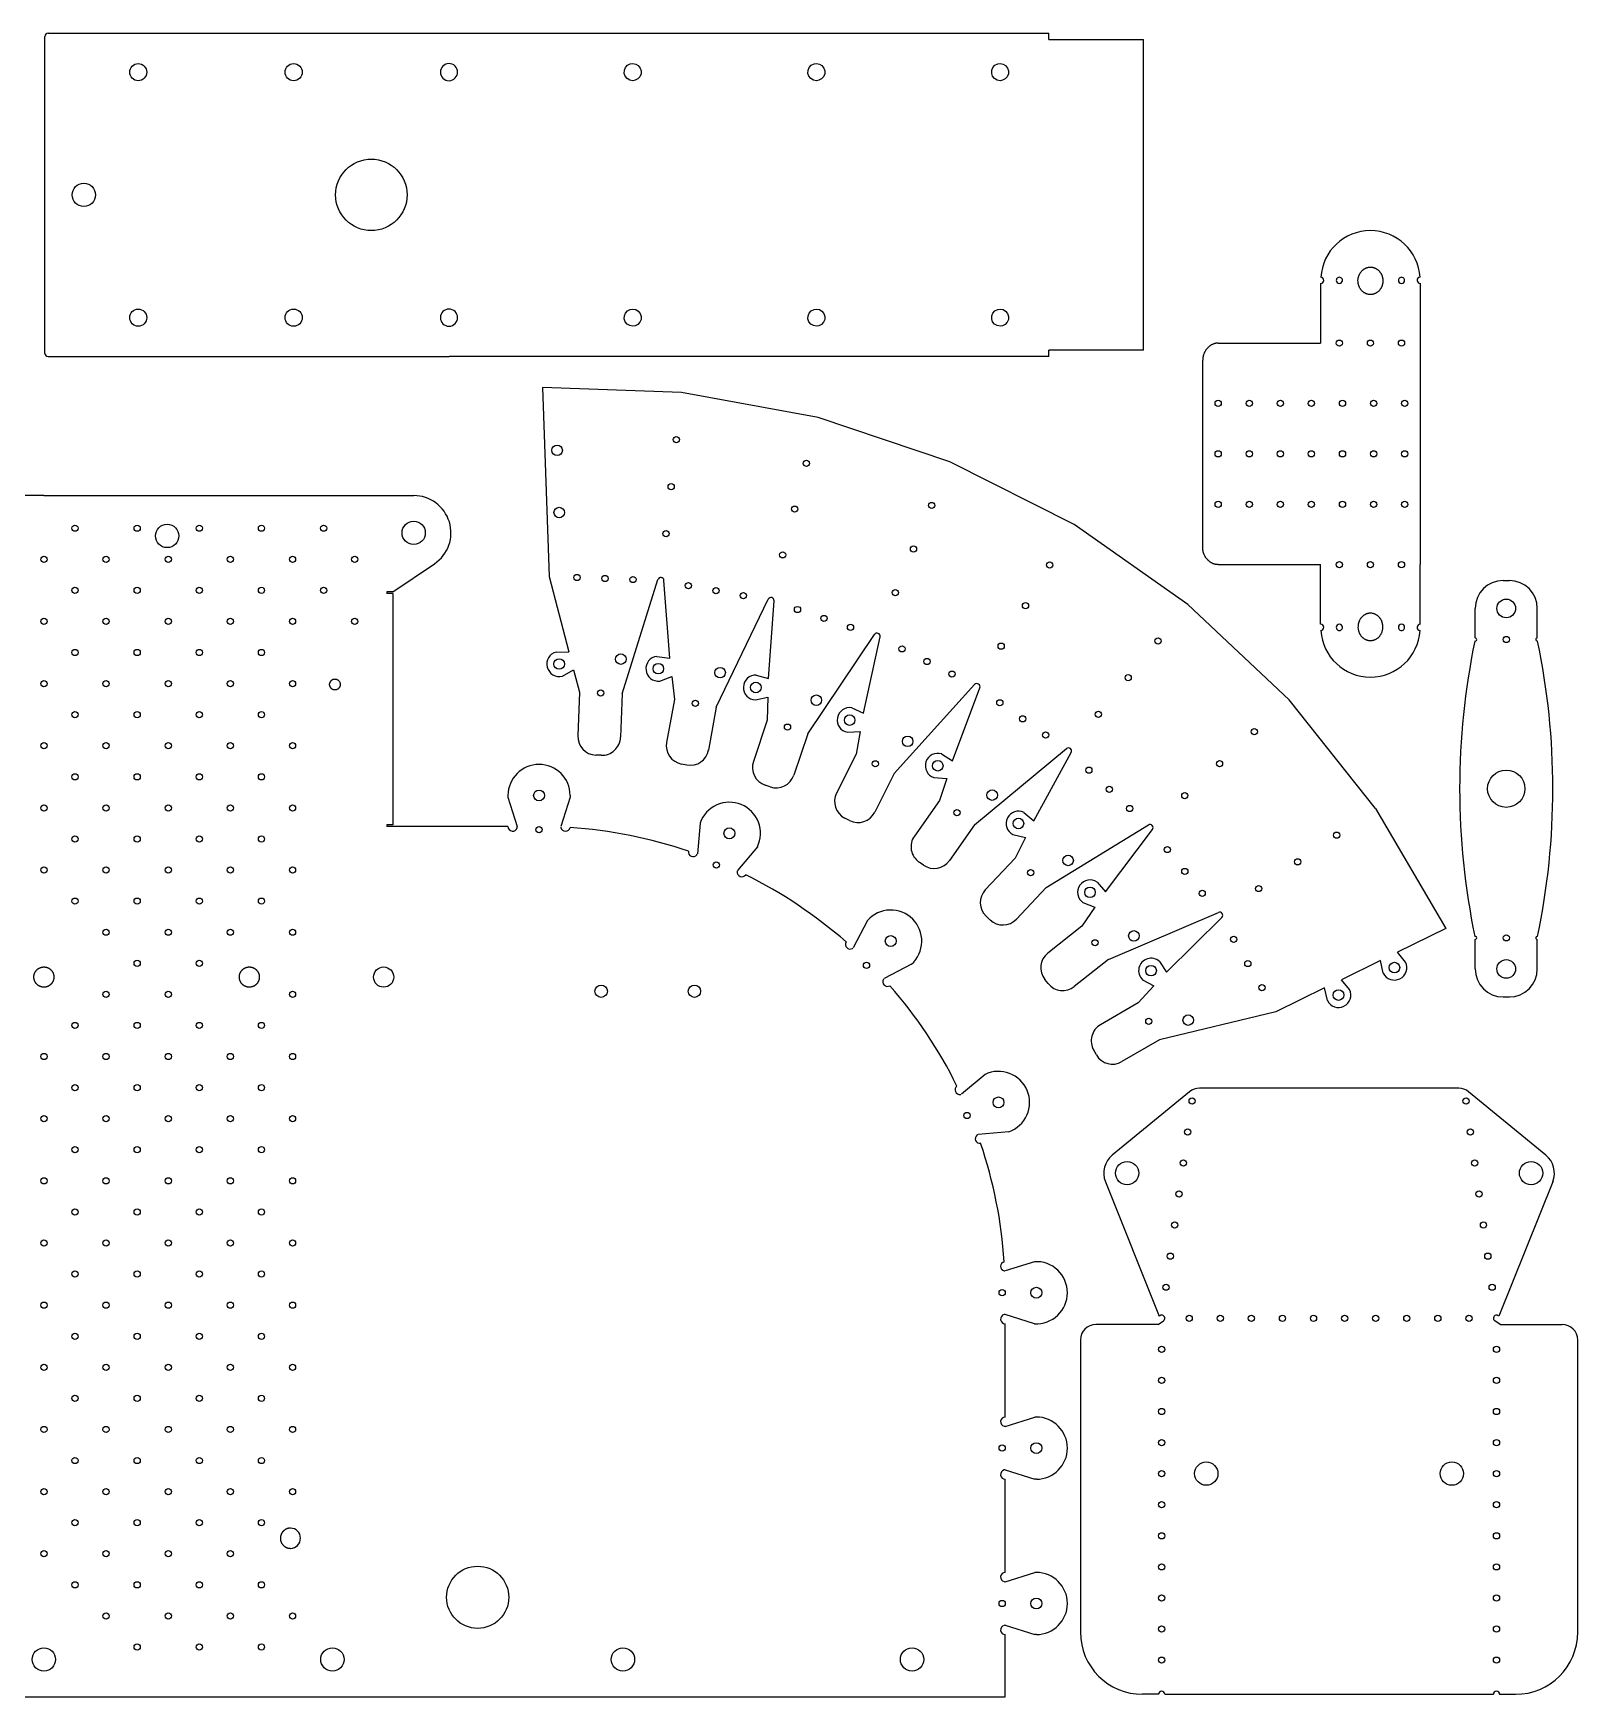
# Model space of a CAD drawing. Header units: millimetres. Extents: x 5 to 828, y 5 to 573.
# Drawn here: x 331 to 828, y 5 to 540 of the extents above; entities that cross this region are included whole.
import ezdxf

# ---------------------------------------------------------------- set-up
doc = ezdxf.new("R2010")
doc.units = ezdxf.units.MM
doc.layers.add('Outline', color=7, linetype='Continuous')

msp = doc.modelspace()

# ---------------------------------------------------------------- linework, layer by layer
at = {"color": 1}
for p, q in [((334.67, 437.25), (334.67, 539.25)), ((335.67, 540.25), (464.67, 540.25)), ((464.67, 540.25), (657.61, 540.25)), ((657.61, 538.25), (657.61, 540.25)), ((657.61, 538.25), (688.1, 538.25)), ((688.1, 438.25), (688.1, 538.25)), ((335.67, 436.25), (464.67, 436.25)), ((657.61, 436.25), (464.67, 436.25)), ((657.61, 436.25), (657.61, 438.25)), ((688.1, 438.25), (657.61, 438.25)), ((539.42, 424.62), (494.72, 426.26)), ((583.43, 416.59), (539.42, 424.62)), ((625.84, 402.34), (583.43, 416.59)), ((665.76, 382.17), (625.84, 402.34)), ((702.39, 356.49), (665.76, 382.17)), ((496.86, 365.47), (503.22, 341.21)), ((803.82, 364.18), (805.82, 364.18)), ((734.96, 325.82), (702.39, 356.49)), ((794.82, 345.68), (794.82, 355.18)), ((814.82, 345.68), (814.82, 355.18)), ((504.74, 335.4), (506.63, 328.2)), ((536.33, 333.26), (537.17, 325.87)), ((567.29, 326.62), (567.06, 319.18)), ((762.8, 290.81), (734.96, 325.82)), ((596.97, 315.61), (595.68, 308.28)), ((624.78, 300.47), (622.45, 293.4)), ((483.63, 295), (483.63, 294.5)), ((503.63, 295), (503.63, 294.5)), ((762.8, 290.81), (785.34, 252.17)), ((483.63, 285), (444.63, 285)), ((650.12, 281.5), (646.81, 274.83)), ((672.49, 259.09), (668.25, 252.97)), ((785.34, 252.17), (769.78, 244.53)), ((794.82, 239.18), (794.82, 248.68)), ((814.82, 239.18), (814.82, 248.68)), ((764.39, 241.88), (751.78, 235.69)), ((691.42, 233.71), (686.35, 228.26)), ((746.39, 233.05), (730.74, 225.37)), ((803.82, 230.18), (805.82, 230.18)), ((730.74, 225.37), (693.27, 216.4)), ((702.94, 199.65), (678.08, 179.3)), ((789.53, 200.78), (706.11, 200.78)), ((817.56, 179.3), (792.7, 199.65)), ((675.87, 170.71), (693.17, 127.41)), ((819.77, 170.71), (802.47, 127.41)), ((643.63, 95), (643.63, 125)), ((667.82, 119.78), (667.82, 25.78)), ((827.82, 25.78), (827.82, 119.78)), ((653.63, 95), (653.13, 95)), ((643.63, 45), (643.63, 75)), ((653.63, 75), (653.13, 75)), ((653.63, 45), (653.13, 45)), ((643.63, 5), (643.63, 25)), ((653.63, 25), (653.13, 25)), ((692.95, 5.78), (687.82, 5.78)), ((692.82, 5.78), (692.95, 5.78)), ((694.95, 5.78), (800.69, 5.78)), ((802.69, 5.78), (802.82, 5.78)), ((802.82, 5.78), (802.69, 5.78)), ((802.69, 5.78), (807.82, 5.78)), ((802.82, 5.78), (807.82, 5.78))]:
    msp.add_line(p, q, dxfattribs=at)
for points in [[(464.67, 525), (465.23, 525.06), (465.77, 525.23), (466.25, 525.51), (466.68, 525.88), (467, 526.31), (467.24, 526.79), (467.37, 527.27), (467.41, 527.75), (467.36, 528.29), (467.2, 528.81), (466.95, 529.28), (466.61, 529.7), (466.17, 530.05), (465.67, 530.31), (465.18, 530.46), (464.67, 530.5)], [(523.77, 525), (522.81, 525.18), (521.98, 525.68), (521.36, 526.44), (521.06, 527.36), (521.09, 528.34), (521.46, 529.24), (522.13, 529.96), (523, 530.39), (523.77, 530.5), (524.73, 530.33), (525.57, 529.83), (526.18, 529.07), (526.48, 528.15), (526.45, 527.17), (526.08, 526.27), (525.41, 525.55), (524.54, 525.12), (523.77, 525)], [(582.87, 525), (581.92, 525.17), (581.08, 525.68), (580.46, 526.44), (580.16, 527.36), (580.19, 528.34), (580.56, 529.24), (581.23, 529.96), (582.1, 530.39), (582.87, 530.5), (583.83, 530.33), (584.66, 529.83), (585.28, 529.07), (585.58, 528.15), (585.55, 527.17), (585.18, 526.27), (584.51, 525.55), (583.64, 525.12), (582.87, 525)], [(641.97, 525), (641.01, 525.18), (640.17, 525.68), (639.56, 526.44), (639.26, 527.36), (639.29, 528.34), (639.66, 529.24), (640.33, 529.96), (641.2, 530.39), (641.97, 530.5), (642.93, 530.33), (643.76, 529.83), (644.37, 529.07), (644.68, 528.15), (644.65, 527.17), (644.27, 526.27), (643.61, 525.55), (642.74, 525.12), (641.97, 525)], [(464.67, 446), (465.23, 446.06), (465.77, 446.23), (466.25, 446.51), (466.68, 446.88), (467, 447.31), (467.24, 447.79), (467.37, 448.27), (467.41, 448.75), (467.36, 449.29), (467.2, 449.81), (466.95, 450.28), (466.61, 450.7), (466.17, 451.05), (465.67, 451.31), (465.18, 451.46), (464.67, 451.5)], [(523.77, 446), (522.81, 446.18), (521.98, 446.68), (521.36, 447.44), (521.06, 448.36), (521.09, 449.34), (521.46, 450.24), (522.13, 450.96), (523, 451.39), (523.77, 451.5), (524.73, 451.33), (525.57, 450.83), (526.18, 450.07), (526.48, 449.15), (526.45, 448.17), (526.08, 447.27), (525.41, 446.55), (524.54, 446.12), (523.77, 446)], [(582.87, 446), (581.92, 446.17), (581.08, 446.68), (580.46, 447.44), (580.16, 448.36), (580.19, 449.34), (580.56, 450.24), (581.23, 450.96), (582.1, 451.39), (582.87, 451.5), (583.83, 451.33), (584.66, 450.83), (585.28, 450.07), (585.58, 449.15), (585.55, 448.17), (585.18, 447.27), (584.51, 446.55), (583.64, 446.12), (582.87, 446)], [(641.97, 446), (641.01, 446.18), (640.17, 446.68), (639.56, 447.44), (639.26, 448.36), (639.29, 449.34), (639.66, 450.24), (640.33, 450.96), (641.2, 451.39), (641.97, 451.5), (642.93, 451.33), (643.76, 450.83), (644.37, 450.07), (644.68, 449.15), (644.65, 448.17), (644.27, 447.27), (643.61, 446.55), (642.74, 446.12), (641.97, 446)], [(334.32, 233.32), (334.2, 233.32), (334.09, 233.33), (333.97, 233.34), (333.86, 233.35), (333.75, 233.37), (333.63, 233.39), (333.52, 233.42), (333.41, 233.45), (333.3, 233.48), (333.19, 233.52), (333.09, 233.56), (332.98, 233.61), (332.88, 233.66), (332.77, 233.71), (332.68, 233.77), (332.58, 233.83), (332.48, 233.9), (332.39, 233.97), (332.3, 234.04), (332.21, 234.11), (332.12, 234.19), (332.04, 234.27), (331.96, 234.35), (331.88, 234.44), (331.81, 234.53), (331.74, 234.62), (331.67, 234.71), (331.61, 234.81), (331.55, 234.91), (331.49, 235.01), (331.44, 235.11), (331.39, 235.22), (331.34, 235.32), (331.3, 235.43), (331.26, 235.54), (331.23, 235.65), (331.2, 235.76), (331.17, 235.88), (331.15, 235.99), (331.13, 236.1), (331.12, 236.22), (331.11, 236.34), (331.1, 236.45), (331.1, 236.57), (331.1, 236.68), (331.11, 236.8), (331.12, 236.91), (331.13, 237.03), (331.15, 237.14), (331.17, 237.26), (331.2, 237.37), (331.23, 237.48), (331.26, 237.59), (331.3, 237.7), (331.34, 237.81), (331.39, 237.92), (331.44, 238.02), (331.49, 238.12), (331.55, 238.23), (331.61, 238.32), (331.67, 238.42), (331.74, 238.51), (331.81, 238.61), (331.88, 238.7), (331.96, 238.78), (332.04, 238.87), (332.12, 238.95), (332.21, 239.02), (332.3, 239.1), (332.39, 239.17), (332.48, 239.24), (332.58, 239.3), (332.68, 239.36), (332.77, 239.42), (332.88, 239.47), (332.98, 239.52), (333.09, 239.57), (333.19, 239.61), (333.3, 239.65), (333.41, 239.69), (333.52, 239.72), (333.63, 239.74), (333.75, 239.77), (333.86, 239.78), (333.97, 239.8), (334.09, 239.81), (334.2, 239.82), (334.32, 239.82)], [(334.32, 239.82), (334.43, 239.82), (334.55, 239.81), (334.66, 239.8), (334.78, 239.78), (334.89, 239.77), (335, 239.74), (335.11, 239.72), (335.22, 239.69), (335.33, 239.65), (335.44, 239.61), (335.55, 239.57), (335.65, 239.52), (335.76, 239.47), (335.86, 239.42), (335.96, 239.36), (336.06, 239.3), (336.15, 239.24), (336.25, 239.17), (336.34, 239.1), (336.43, 239.02), (336.51, 238.95), (336.59, 238.87), (336.67, 238.78), (336.75, 238.7), (336.82, 238.61), (336.89, 238.51), (336.96, 238.42), (337.03, 238.32), (337.09, 238.23), (337.14, 238.12), (337.2, 238.02), (337.25, 237.92), (337.29, 237.81), (337.33, 237.7), (337.37, 237.59), (337.41, 237.48), (337.44, 237.37), (337.46, 237.26), (337.49, 237.14), (337.5, 237.03), (337.52, 236.91), (337.53, 236.8), (337.54, 236.68), (337.54, 236.57), (337.54, 236.45), (337.53, 236.34), (337.52, 236.22), (337.5, 236.1), (337.49, 235.99), (337.46, 235.88), (337.44, 235.76), (337.41, 235.65), (337.37, 235.54), (337.33, 235.43), (337.29, 235.32), (337.25, 235.22), (337.2, 235.11), (337.14, 235.01), (337.09, 234.91), (337.03, 234.81), (336.96, 234.71), (336.89, 234.62), (336.82, 234.53), (336.75, 234.44), (336.67, 234.35), (336.59, 234.27), (336.51, 234.19), (336.43, 234.11), (336.34, 234.04), (336.25, 233.97), (336.15, 233.9), (336.06, 233.83), (335.96, 233.77), (335.86, 233.71), (335.76, 233.66), (335.65, 233.61), (335.55, 233.56), (335.44, 233.52), (335.33, 233.48), (335.22, 233.45), (335.11, 233.42), (335, 233.39), (334.89, 233.37), (334.78, 233.35), (334.66, 233.34), (334.55, 233.33), (334.43, 233.32), (334.32, 233.32)], [(400.42, 233.32), (400.3, 233.32), (400.19, 233.33), (400.07, 233.34), (399.96, 233.35), (399.84, 233.37), (399.73, 233.39), (399.62, 233.42), (399.51, 233.45), (399.4, 233.48), (399.29, 233.52), (399.18, 233.56), (399.08, 233.61), (398.97, 233.66), (398.87, 233.71), (398.77, 233.77), (398.68, 233.83), (398.58, 233.9), (398.49, 233.97), (398.4, 234.04), (398.31, 234.11), (398.22, 234.19), (398.14, 234.27), (398.06, 234.35), (397.98, 234.44), (397.91, 234.53), (397.84, 234.62), (397.77, 234.71), (397.71, 234.81), (397.65, 234.91), (397.59, 235.01), (397.54, 235.11), (397.49, 235.22), (397.44, 235.32), (397.4, 235.43), (397.36, 235.54), (397.33, 235.65), (397.3, 235.76), (397.27, 235.88), (397.25, 235.99), (397.23, 236.1), (397.21, 236.22), (397.2, 236.34), (397.2, 236.45), (397.2, 236.57), (397.2, 236.68), (397.2, 236.8), (397.21, 236.91), (397.23, 237.03), (397.25, 237.14), (397.27, 237.26), (397.3, 237.37), (397.33, 237.48), (397.36, 237.59), (397.4, 237.7), (397.44, 237.81), (397.49, 237.92), (397.54, 238.02), (397.59, 238.12), (397.65, 238.23), (397.71, 238.32), (397.77, 238.42), (397.84, 238.51), (397.91, 238.61), (397.98, 238.7), (398.06, 238.78), (398.14, 238.87), (398.22, 238.95), (398.31, 239.02), (398.4, 239.1), (398.49, 239.17), (398.58, 239.24), (398.68, 239.3), (398.77, 239.36), (398.87, 239.42), (398.97, 239.47), (399.08, 239.52), (399.18, 239.57), (399.29, 239.61), (399.4, 239.65), (399.51, 239.69), (399.62, 239.72), (399.73, 239.74), (399.84, 239.77), (399.96, 239.78), (400.07, 239.8), (400.19, 239.81), (400.3, 239.82), (400.42, 239.82)], [(400.42, 239.82), (400.53, 239.82), (400.64, 239.81), (400.76, 239.8), (400.87, 239.78), (400.99, 239.77), (401.1, 239.74), (401.21, 239.72), (401.32, 239.69), (401.43, 239.65), (401.54, 239.61), (401.65, 239.57), (401.75, 239.52), (401.86, 239.47), (401.96, 239.42), (402.06, 239.36), (402.16, 239.3), (402.25, 239.24), (402.34, 239.17), (402.43, 239.1), (402.52, 239.02), (402.61, 238.95), (402.69, 238.87), (402.77, 238.78), (402.85, 238.7), (402.92, 238.61), (402.99, 238.51), (403.06, 238.42), (403.12, 238.32), (403.18, 238.23), (403.24, 238.12), (403.29, 238.02), (403.34, 237.92), (403.39, 237.81), (403.43, 237.7), (403.47, 237.59), (403.5, 237.48), (403.53, 237.37), (403.56, 237.26), (403.58, 237.14), (403.6, 237.03), (403.62, 236.91), (403.63, 236.8), (403.63, 236.68), (403.64, 236.57), (403.63, 236.45), (403.63, 236.34), (403.62, 236.22), (403.6, 236.1), (403.58, 235.99), (403.56, 235.88), (403.53, 235.76), (403.5, 235.65), (403.47, 235.54), (403.43, 235.43), (403.39, 235.32), (403.34, 235.22), (403.29, 235.11), (403.24, 235.01), (403.18, 234.91), (403.12, 234.81), (403.06, 234.71), (402.99, 234.62), (402.92, 234.53), (402.85, 234.44), (402.77, 234.35), (402.69, 234.27), (402.61, 234.19), (402.52, 234.11), (402.43, 234.04), (402.34, 233.97), (402.25, 233.9), (402.16, 233.83), (402.07, 233.78), (401.98, 233.73), (401.89, 233.68), (401.8, 233.64), (401.71, 233.59), (401.62, 233.55), (401.53, 233.52), (401.43, 233.48), (401.31, 233.45), (401.18, 233.41), (401.06, 233.38), (400.93, 233.36), (400.8, 233.34), (400.67, 233.33), (400.54, 233.32), (400.42, 233.32)], [(413.63, 59.25), (413.52, 59.25), (413.41, 59.24), (413.29, 59.23), (413.18, 59.22), (413.06, 59.2), (412.95, 59.18), (412.84, 59.15), (412.73, 59.12), (412.62, 59.08), (412.51, 59.05), (412.4, 59), (412.3, 58.96), (412.19, 58.91), (412.09, 58.85), (411.99, 58.79), (411.89, 58.73), (411.8, 58.67), (411.71, 58.6), (411.61, 58.53), (411.53, 58.46), (411.44, 58.38), (411.36, 58.3), (411.28, 58.21), (411.2, 58.13), (411.13, 58.04), (411.06, 57.95), (410.99, 57.85), (410.93, 57.76), (410.87, 57.66), (410.81, 57.56), (410.76, 57.45), (410.71, 57.35), (410.66, 57.24), (410.62, 57.14), (410.58, 57.03), (410.55, 56.92), (410.51, 56.8), (410.49, 56.69), (410.47, 56.58), (410.45, 56.46), (410.43, 56.35), (410.42, 56.23), (410.42, 56.12), (410.41, 56), (410.42, 55.88), (410.42, 55.77), (410.43, 55.65), (410.45, 55.54), (410.47, 55.42), (410.49, 55.31), (410.51, 55.2), (410.55, 55.08), (410.58, 54.97), (410.62, 54.86), (410.66, 54.76), (410.71, 54.65), (410.76, 54.55), (410.81, 54.44), (410.87, 54.34), (410.93, 54.24), (410.99, 54.15), (411.06, 54.05), (411.13, 53.96), (411.2, 53.87), (411.28, 53.79), (411.36, 53.7), (411.44, 53.62), (411.53, 53.54), (411.61, 53.47), (411.71, 53.4), (411.8, 53.33), (411.89, 53.27), (411.99, 53.21), (412.09, 53.15), (412.19, 53.09), (412.3, 53.04), (412.4, 53), (412.51, 52.95), (412.62, 52.92), (412.73, 52.88), (412.84, 52.85), (412.95, 52.82), (413.06, 52.8), (413.18, 52.78), (413.29, 52.77), (413.41, 52.76), (413.52, 52.75), (413.63, 52.75)]]:
    msp.add_lwpolyline(points, dxfattribs=at)
for centre, radius in [((364.67, 527.75), 2.75), ((414.67, 527.75), 2.75), ((439.67, 488.25), 11.5), ((364.67, 448.75), 2.75), ((414.67, 448.75), 2.75), ((804.82, 355.18), 3), ((804.82, 297.18), 6), ((493.63, 295), 1.75), ((554.86, 282.82), 1.75), ((606.77, 248.14), 1.75), ((804.82, 239.18), 3), ((443.63, 236.57), 3.25), ((641.46, 196.23), 1.75), ((653.63, 135), 1.75), ((653.63, 85), 1.75), ((653.63, 35), 1.75)]:
    msp.add_circle(centre, radius, dxfattribs=at)
for centre, radius, start, end in [((335.67, 539.25), 1, 90, 180), ((464.67, 527.75), 2.75, 90, 270), ((464.67, 448.75), 2.75, 90, 270), ((335.67, 437.25), 1, 180, 270), ((803.82, 355.18), 9, 90, 180), ((805.82, 355.18), 9, 0, 90), ((493.63, 295), 10, 90, 180), ((493.63, 295), 10, 0, 90), ((554.86, 282.82), 10, 67.5, 160.6385), ((554.86, 282.82), 10, 334.3615, 67.5), ((485.13, 285), 1.5, 180, 346.2461), ((485.13, 285), 1.5, 346.2461, 0), ((485.13, 285), 1.5, 346.2461, 0), ((502.13, 285), 1.5, 186.2708, 193.7539), ((502.13, 285), 1.5, 186.2708, 193.7539), ((502.13, 285), 1.5, 193.7539, 347.2426), ((493.63, 135), 150, 71.3084, 86.1916), ((543.18, 276.83), 1.5, 170.2574, 323.7461), ((543.18, 276.83), 1.5, 323.7461, 331.2292), ((558.89, 270.33), 1.5, 171.2539, 324.7426), ((558.89, 270.33), 1.5, 163.7708, 171.2539), ((493.63, 135), 150, 48.8084, 63.6916), ((606.77, 248.14), 10, 45, 138.1385), ((606.77, 248.14), 10, 311.8615, 45), ((593.69, 247.08), 1.5, 147.7574, 301.2461), ((593.69, 247.08), 1.5, 301.2461, 308.7292), ((605.71, 235.06), 1.5, 148.7539, 302.2426), ((605.71, 235.06), 1.5, 141.2708, 148.7539), ((803.82, 239.18), 9, 180, 270), ((805.82, 239.18), 9, 270, 0), ((493.63, 135), 150, 26.3084, 41.1916), ((641.46, 196.23), 10, 22.5, 115.6385), ((628.96, 200.26), 1.5, 125.2574, 278.7461), ((628.96, 200.26), 1.5, 278.7461, 286.2292), ((641.46, 196.23), 10, 289.3615, 22.5), ((706.11, 195.78), 5, 90, 129.3007), ((789.53, 195.78), 5, 50.6993, 90), ((635.47, 184.55), 1.5, 126.2539, 279.7426), ((635.47, 184.55), 1.5, 118.7708, 126.2539), ((493.63, 135), 150, 3.8084, 18.6916), ((682.83, 173.49), 7.5, 129.3007, 201.7814), ((812.81, 173.49), 7.5, 338.2186, 50.6993), ((643.63, 143.5), 1.5, 102.7574, 256.2461), ((653.63, 135), 10, 0, 93.1385), ((643.63, 143.5), 1.5, 256.2461, 263.7292), ((643.63, 143.5), 1.5, 256.2461, 263.7292), ((653.63, 135), 10, 266.8615, 360), ((643.63, 126.5), 1.5, 103.7539, 270), ((643.63, 126.5), 1.5, 90, 103.7539), ((643.63, 126.5), 1.5, 90, 103.7539), ((643.63, 93.5), 1.5, 90, 256.2461), ((643.63, 93.5), 1.5, 256.2461, 270), ((643.63, 93.5), 1.5, 256.2461, 270), ((653.63, 85), 10, 0, 90), ((653.63, 85), 10, 270, 360), ((643.63, 76.5), 1.5, 103.7539, 270), ((643.63, 76.5), 1.5, 90, 103.7539), ((643.63, 76.5), 1.5, 90, 103.7539), ((413.63, 56), 3.25, 270, 90), ((643.63, 43.5), 1.5, 90, 256.2461), ((653.63, 35), 10, 0, 90), ((643.63, 43.5), 1.5, 256.2461, 270), ((643.63, 43.5), 1.5, 256.2461, 270), ((653.63, 35), 10, 270, 360), ((643.63, 26.5), 1.5, 103.7539, 270), ((643.63, 26.5), 1.5, 90, 103.7539), ((643.63, 26.5), 1.5, 90, 103.7539), ((687.82, 25.78), 20, 180, 270), ((807.82, 25.78), 20, 270, 0)]:
    msp.add_arc(centre, radius, start, end, dxfattribs=at)
at = {"layer": 'Outline'}
for p, q in [((745.11, 459.75), (745.11, 440.55)), ((777.14, 459.75), (777.14, 440.55)), ((712.14, 440.55), (745.11, 440.55)), ((777.14, 440.55), (777.14, 440.55)), ((777.14, 440.55), (777.14, 440.55)), ((777.14, 440.55), (777.14, 421.17)), ((707.14, 434.89), (707.14, 421.17)), ((494.72, 426.26), (496.86, 365.47)), ((707.14, 421.17), (707.14, 404.92)), ((777.14, 421.17), (777.14, 404.92)), ((707.14, 404.92), (707.14, 388.66)), ((777.14, 404.92), (777.14, 388.66)), ((334.32, 391.5), (215.34, 391.5)), ((334.32, 391.5), (453.29, 391.5)), ((707.14, 388.66), (707.14, 374.94)), ((777.14, 388.66), (777.14, 369.28)), ((446.6, 360.5), (460.01, 369.56)), ((520.35, 327.7), (531.88, 364.45)), ((535.66, 339.23), (533.83, 364.22)), ((712.14, 369.28), (745.11, 369.28)), ((745.11, 350.08), (745.11, 369.28)), ((777.14, 350.08), (777.14, 369.28)), ((777.14, 369.28), (777.14, 369.28)), ((444.63, 360.5), (444.63, 360)), ((446.6, 360.5), (444.63, 360.5)), ((446.63, 360), (444.63, 360)), ((446.63, 360), (446.63, 285.5)), ((550.67, 323.4), (567.35, 358.13)), ((567.47, 332.62), (569.25, 357.62)), ((580.07, 314.81), (601.54, 346.78)), ((598.02, 321.52), (603.35, 346.01)), ((499.1, 341.16), (503.22, 341.21)), ((531.57, 339.77), (535.66, 339.23)), ((501.13, 333.42), (504.74, 335.4)), ((532.47, 331.82), (536.33, 333.26)), ((563.51, 333.74), (567.47, 332.62)), ((506.63, 328.2), (506.12, 314.21)), ((520.35, 327.7), (519.84, 313.71)), ((563.26, 325.75), (567.29, 326.62)), ((607.93, 302.09), (633.77, 330.66)), ((626.65, 306.17), (635.44, 329.64)), ((537.17, 325.87), (534.66, 312.09)), ((550.67, 323.4), (548.16, 309.63)), ((594.25, 323.2), (598.02, 321.52)), ((567.06, 319.18), (562.6, 305.91)), ((580.07, 314.81), (575.61, 301.54)), ((592.86, 315.32), (596.97, 315.61)), ((513.62, 307.93), (511.89, 308)), ((541.18, 304.8), (539.48, 305.11)), ((595.68, 308.28), (589.37, 295.79)), ((623.17, 308.37), (626.65, 306.17)), ((633.69, 285.51), (663.34, 310.09)), ((652.8, 286.87), (664.86, 308.84)), ((607.93, 302.09), (601.62, 289.6)), ((620.66, 300.77), (624.78, 300.47)), ((483.63, 294.5), (486.63, 285)), ((503.63, 294.5), (500.63, 285)), ((568.01, 297.76), (566.38, 298.31)), ((622.45, 293.4), (614.41, 281.93)), ((649.66, 289.55), (652.8, 286.87)), ((444.63, 285.5), (444.63, 285)), ((446.63, 285.5), (444.63, 285.5)), ((545.43, 286.14), (544.57, 276.26)), ((593.56, 286.95), (592.02, 287.73)), ((633.69, 285.51), (625.65, 274.05)), ((656.8, 265.42), (689.67, 285.5)), ((675.91, 264.02), (690.99, 284.04)), ((563.88, 278.49), (557.5, 270.9)), ((646.1, 282.39), (650.12, 281.5)), ((617.29, 272.58), (615.88, 273.58)), ((646.81, 274.83), (637.21, 264.64)), ((656.8, 265.42), (647.2, 255.23)), ((673.19, 267.12), (675.91, 264.02)), ((668.64, 260.55), (672.49, 259.09)), ((676.8, 242.22), (712.21, 257.39)), ((599.32, 254.81), (594.75, 246.02)), ((638.72, 254.97), (637.46, 256.16)), ((668.25, 252.97), (657.3, 244.26)), ((695.51, 238.1), (713.31, 255.76)), ((676.8, 242.22), (665.84, 233.51)), ((693.26, 241.56), (695.51, 238.1)), ((765.26, 237.85), (764.39, 241.88)), ((772.44, 241.38), (769.78, 244.53)), ((613.45, 240.69), (604.65, 236.12)), ((657.41, 234.47), (656.33, 235.83)), ((687.81, 235.7), (691.42, 233.71)), ((754.44, 232.54), (751.78, 235.69)), ((747.26, 229.02), (746.39, 233.05)), ((686.35, 228.26), (674.26, 221.21)), ((693.27, 216.4), (681.17, 209.35)), ((672.97, 211.51), (672.1, 213)), ((637.13, 205.24), (629.54, 198.87)), ((789.26, 200.78), (706.38, 200.78)), ((644.77, 186.79), (634.9, 185.94)), ((653.09, 144.99), (643.63, 142)), ((653.09, 125.01), (643.63, 128)), ((692.82, 124.78), (672.82, 124.78)), ((692.82, 124.78), (694.52, 125.96)), ((802.82, 124.78), (801.12, 125.96)), ((802.82, 124.78), (822.82, 124.78)), ((643.63, 92), (653.13, 95)), ((643.63, 78), (653.13, 75)), ((643.63, 42), (653.13, 45)), ((643.63, 28), (653.13, 25)), ((25, 5), (643.63, 5))]:
    msp.add_line(p, q, dxfattribs=at)
for points in [[(757.1, 460.73), (757.17, 461.26), (757.19, 461.37), (757.21, 461.47), (757.22, 461.57), (757.25, 461.67), (757.27, 461.77), (757.31, 461.91), (757.35, 462.06), (757.4, 462.2), (757.46, 462.35), (757.52, 462.49), (757.58, 462.63), (757.65, 462.77), (757.72, 462.91), (757.8, 463.04), (757.88, 463.17), (757.96, 463.3), (758.05, 463.42), (758.15, 463.54), (758.24, 463.65), (758.35, 463.76), (758.45, 463.87), (758.56, 463.98), (758.67, 464.07), (758.78, 464.17), (758.9, 464.26), (759.02, 464.34), (759.14, 464.42), (759.27, 464.5), (759.4, 464.57), (759.53, 464.64), (759.66, 464.7), (759.79, 464.75), (759.93, 464.8), (760.07, 464.84), (760.2, 464.88), (760.34, 464.92), (760.49, 464.95), (760.63, 464.97), (760.77, 464.99), (760.91, 465), (761.05, 465), (761.2, 465), (761.34, 465), (761.48, 464.99), (761.62, 464.97), (761.77, 464.95), (761.91, 464.92), (762.05, 464.88), (762.19, 464.84), (762.32, 464.8), (762.46, 464.75), (762.59, 464.7), (762.72, 464.64), (762.85, 464.57), (762.98, 464.5), (763.11, 464.42), (763.23, 464.34), (763.35, 464.26), (763.47, 464.17), (763.58, 464.07), (763.69, 463.98), (763.8, 463.87), (763.9, 463.76), (764.01, 463.65), (764.1, 463.54), (764.2, 463.42), (764.29, 463.3), (764.37, 463.17), (764.45, 463.04), (764.53, 462.91), (764.6, 462.77), (764.67, 462.63), (764.74, 462.49), (764.79, 462.35), (764.85, 462.2), (764.9, 462.06), (764.94, 461.91), (764.97, 461.8), (765, 461.7), (765.02, 461.6), (765.04, 461.5), (765.06, 461.4), (765.07, 461.3), (765.09, 461.2), (765.1, 461.09), (765.11, 460.99), (765.12, 460.89), (765.12, 460.79)], [(765.15, 460.73), (765.1, 460.12), (765.09, 460), (765.07, 459.89), (765.06, 459.77), (765.03, 459.66), (765.01, 459.54), (764.98, 459.43), (764.94, 459.27), (764.9, 459.13), (764.85, 458.98), (764.79, 458.83), (764.74, 458.69), (764.67, 458.55), (764.6, 458.41), (764.53, 458.27), (764.45, 458.14), (764.37, 458.01), (764.29, 457.89), (764.2, 457.77), (764.1, 457.65), (764.01, 457.53), (763.9, 457.42), (763.8, 457.31), (763.69, 457.21), (763.58, 457.11), (763.47, 457.02), (763.35, 456.93), (763.23, 456.84), (763.11, 456.76), (762.98, 456.69), (762.85, 456.61), (762.72, 456.55), (762.59, 456.49), (762.46, 456.43), (762.32, 456.38), (762.19, 456.34), (762.05, 456.3), (761.91, 456.27), (761.77, 456.24), (761.62, 456.22), (761.48, 456.2), (761.34, 456.19), (761.2, 456.18), (761.05, 456.18), (760.91, 456.19), (760.77, 456.2), (760.63, 456.22), (760.49, 456.24), (760.34, 456.27), (760.2, 456.3), (760.07, 456.34), (759.93, 456.38), (759.79, 456.43), (759.66, 456.49), (759.53, 456.55), (759.4, 456.61), (759.27, 456.69), (759.14, 456.76), (759.02, 456.84), (758.9, 456.93), (758.78, 457.02), (758.67, 457.11), (758.56, 457.21), (758.45, 457.31), (758.35, 457.42), (758.24, 457.53), (758.15, 457.65), (758.05, 457.77), (757.96, 457.89), (757.88, 458.01), (757.8, 458.14), (757.72, 458.27), (757.65, 458.41), (757.58, 458.55), (757.52, 458.69), (757.46, 458.83), (757.4, 458.98), (757.35, 459.13), (757.31, 459.27), (757.28, 459.39), (757.25, 459.5), (757.22, 459.62), (757.2, 459.73), (757.18, 459.85), (757.17, 459.97), (757.15, 460.08), (757.14, 460.2), (757.13, 460.32), (757.12, 460.73)], [(712.14, 440.55), (712.04, 440.55), (711.93, 440.54), (711.83, 440.54), (711.72, 440.53), (711.62, 440.52), (711.51, 440.5), (711.41, 440.49), (711.31, 440.47), (711.2, 440.45), (711.1, 440.43), (710.96, 440.39), (710.83, 440.35), (710.69, 440.31), (710.56, 440.26), (710.42, 440.2), (710.29, 440.15), (710.16, 440.09), (710.04, 440.02), (709.91, 439.95), (709.78, 439.88), (709.66, 439.8), (709.54, 439.72), (709.42, 439.64), (709.31, 439.55), (709.19, 439.46), (709.08, 439.36), (708.97, 439.26), (708.86, 439.16), (708.76, 439.05), (708.66, 438.94), (708.56, 438.83), (708.46, 438.72), (708.37, 438.6), (708.28, 438.48), (708.19, 438.36), (708.11, 438.23), (708.02, 438.1), (707.95, 437.97), (707.87, 437.83), (707.8, 437.69), (707.73, 437.56), (707.67, 437.42), (707.61, 437.27), (707.55, 437.13), (707.5, 436.98), (707.45, 436.83), (707.4, 436.68), (707.36, 436.53), (707.32, 436.38), (707.29, 436.23), (707.26, 436.11), (707.24, 435.99), (707.22, 435.88), (707.2, 435.76), (707.19, 435.64), (707.18, 435.52), (707.16, 435.4), (707.16, 435.29), (707.15, 435.17), (707.15, 435.05), (707.14, 434.93), (707.14, 434.89)], [(712.14, 369.28), (712.04, 369.28), (711.93, 369.29), (711.83, 369.29), (711.72, 369.3), (711.62, 369.31), (711.51, 369.33), (711.41, 369.34), (711.31, 369.36), (711.2, 369.38), (711.1, 369.41), (710.96, 369.44), (710.83, 369.48), (710.69, 369.53), (710.56, 369.58), (710.42, 369.63), (710.29, 369.69), (710.16, 369.75), (710.04, 369.81), (709.91, 369.88), (709.78, 369.95), (709.66, 370.03), (709.54, 370.11), (709.42, 370.2), (709.31, 370.28), (709.19, 370.38), (709.08, 370.47), (708.97, 370.57), (708.86, 370.67), (708.76, 370.78), (708.66, 370.89), (708.56, 371), (708.46, 371.12), (708.37, 371.23), (708.28, 371.35), (708.19, 371.48), (708.11, 371.61), (708.02, 371.74), (707.95, 371.87), (707.87, 372), (707.8, 372.14), (707.73, 372.28), (707.67, 372.42), (707.61, 372.56), (707.55, 372.71), (707.5, 372.85), (707.45, 373), (707.4, 373.15), (707.36, 373.3), (707.32, 373.45), (707.29, 373.61), (707.26, 373.72), (707.24, 373.84), (707.22, 373.96), (707.2, 374.07), (707.19, 374.19), (707.18, 374.31), (707.16, 374.43), (707.16, 374.55), (707.15, 374.67), (707.15, 374.78), (707.14, 374.9), (707.14, 374.94)], [(765.15, 349.1), (765.1, 349.71), (765.09, 349.83), (765.07, 349.95), (765.06, 350.06), (765.03, 350.18), (765.01, 350.29), (764.98, 350.41), (764.94, 350.56), (764.9, 350.71), (764.85, 350.85), (764.79, 351), (764.74, 351.14), (764.67, 351.28), (764.6, 351.42), (764.53, 351.56), (764.45, 351.69), (764.37, 351.82), (764.29, 351.94), (764.2, 352.07), (764.1, 352.19), (764.01, 352.3), (763.9, 352.41), (763.8, 352.52), (763.69, 352.62), (763.58, 352.72), (763.47, 352.82), (763.35, 352.91), (763.23, 352.99), (763.11, 353.07), (762.98, 353.15), (762.85, 353.22), (762.72, 353.28), (762.59, 353.34), (762.46, 353.4), (762.32, 353.45), (762.19, 353.49), (762.05, 353.53), (761.91, 353.57), (761.77, 353.59), (761.62, 353.62), (761.48, 353.63), (761.34, 353.65), (761.2, 353.65), (761.05, 353.65), (760.91, 353.65), (760.77, 353.63), (760.63, 353.62), (760.49, 353.59), (760.34, 353.57), (760.2, 353.53), (760.07, 353.49), (759.93, 353.45), (759.79, 353.4), (759.66, 353.34), (759.53, 353.28), (759.4, 353.22), (759.27, 353.15), (759.14, 353.07), (759.02, 352.99), (758.9, 352.91), (758.78, 352.82), (758.67, 352.72), (758.56, 352.62), (758.45, 352.52), (758.35, 352.41), (758.24, 352.3), (758.15, 352.19), (758.05, 352.07), (757.96, 351.94), (757.88, 351.82), (757.8, 351.69), (757.72, 351.56), (757.65, 351.42), (757.58, 351.28), (757.52, 351.14), (757.46, 351), (757.4, 350.85), (757.35, 350.71), (757.31, 350.56), (757.28, 350.45), (757.25, 350.33), (757.22, 350.22), (757.2, 350.1), (757.18, 349.98), (757.17, 349.87), (757.15, 349.75), (757.14, 349.63), (757.13, 349.52), (757.12, 349.1)], [(757.1, 349.1), (757.17, 348.57), (757.19, 348.47), (757.21, 348.37), (757.22, 348.27), (757.25, 348.16), (757.27, 348.06), (757.31, 347.92), (757.35, 347.78), (757.4, 347.63), (757.46, 347.48), (757.52, 347.34), (757.58, 347.2), (757.65, 347.06), (757.72, 346.92), (757.8, 346.79), (757.88, 346.66), (757.96, 346.54), (758.05, 346.42), (758.15, 346.3), (758.24, 346.18), (758.35, 346.07), (758.45, 345.96), (758.56, 345.86), (758.67, 345.76), (758.78, 345.67), (758.9, 345.58), (759.02, 345.49), (759.14, 345.41), (759.27, 345.33), (759.4, 345.26), (759.53, 345.2), (759.66, 345.14), (759.79, 345.08), (759.93, 345.03), (760.07, 344.99), (760.2, 344.95), (760.34, 344.92), (760.49, 344.89), (760.63, 344.86), (760.77, 344.85), (760.91, 344.84), (761.05, 344.83), (761.2, 344.83), (761.34, 344.84), (761.48, 344.85), (761.62, 344.86), (761.77, 344.89), (761.91, 344.92), (762.05, 344.95), (762.19, 344.99), (762.32, 345.03), (762.46, 345.08), (762.59, 345.14), (762.72, 345.2), (762.85, 345.26), (762.98, 345.33), (763.11, 345.41), (763.23, 345.49), (763.35, 345.58), (763.47, 345.67), (763.58, 345.76), (763.69, 345.86), (763.8, 345.96), (763.9, 346.07), (764.01, 346.18), (764.1, 346.3), (764.2, 346.42), (764.29, 346.54), (764.37, 346.66), (764.45, 346.79), (764.53, 346.92), (764.6, 347.06), (764.67, 347.2), (764.74, 347.34), (764.79, 347.48), (764.85, 347.63), (764.9, 347.78), (764.94, 347.92), (764.97, 348.03), (765, 348.13), (765.02, 348.23), (765.04, 348.33), (765.06, 348.43), (765.07, 348.53), (765.09, 348.64), (765.1, 348.74), (765.11, 348.84), (765.12, 348.94), (765.12, 349.05)], [(427.96, 328.97), (427.85, 328.97), (427.75, 328.98), (427.64, 329), (427.54, 329.02), (427.42, 329.06), (427.3, 329.1), (427.19, 329.15), (427.09, 329.21), (426.98, 329.28), (426.88, 329.35), (426.79, 329.43), (426.7, 329.52), (426.62, 329.62), (426.55, 329.72), (426.48, 329.82), (426.42, 329.93), (426.37, 330.04), (426.33, 330.16), (426.3, 330.28), (426.27, 330.4), (426.25, 330.53), (426.24, 330.65), (426.24, 330.78), (426.25, 330.9), (426.27, 331.02), (426.29, 331.15), (426.33, 331.27), (426.37, 331.38), (426.42, 331.5), (426.48, 331.61), (426.54, 331.71), (426.62, 331.81), (426.7, 331.91), (426.78, 332), (426.88, 332.08), (426.97, 332.15), (427.08, 332.22), (427.18, 332.28), (427.29, 332.33), (427.41, 332.38), (427.51, 332.41), (427.62, 332.44), (427.72, 332.45), (427.83, 332.47), (427.93, 332.47), (427.95, 332.47), (428.05, 332.47), (428.16, 332.46), (428.27, 332.44), (428.37, 332.42), (428.49, 332.38), (428.6, 332.34), (428.71, 332.29), (428.82, 332.23), (428.92, 332.16), (429.02, 332.09), (429.11, 332.01), (429.2, 331.92), (429.28, 331.83), (429.35, 331.73), (429.42, 331.62), (429.48, 331.51), (429.53, 331.4), (429.57, 331.28), (429.6, 331.16), (429.63, 331.04), (429.65, 330.93), (429.66, 330.82), (429.66, 330.72), (429.66, 330.61), (429.64, 330.49), (429.63, 330.38), (429.6, 330.27), (429.57, 330.17), (429.54, 330.07), (429.5, 329.97), (429.44, 329.86), (429.38, 329.76), (429.31, 329.66), (429.23, 329.56), (429.14, 329.47), (429.05, 329.38), (428.96, 329.31), (428.86, 329.24), (428.75, 329.17), (428.64, 329.12), (428.53, 329.07), (428.43, 329.04), (428.32, 329.01), (428.22, 328.99), (428.11, 328.98), (428.01, 328.97), (427.96, 328.97)]]:
    msp.add_lwpolyline(points, dxfattribs=at)
for centre, radius in [((347.17, 488.25), 3.75), ((751.13, 440.55), 1), ((761.13, 440.55), 1), ((771.13, 440.55), 1), ((712.14, 421.17), 1), ((722.14, 421.17), 1), ((732.14, 421.17), 1), ((742.14, 421.17), 1), ((752.14, 421.17), 1), ((762.14, 421.17), 1), ((772.14, 421.17), 1), ((499.43, 406.07), 1.7), ((537.77, 409.5), 1), ((579.63, 401.87), 1), ((712.14, 404.92), 1), ((722.14, 404.92), 1), ((732.14, 404.92), 1), ((742.14, 404.92), 1), ((752.14, 404.92), 1), ((762.14, 404.92), 1), ((772.14, 404.92), 1), ((536.13, 394.39), 1), ((500.13, 386.03), 1.7), ((575.84, 387.14), 1), ((619.97, 388.32), 1), ((712.14, 388.66), 1), ((722.14, 388.66), 1), ((732.14, 388.66), 1), ((742.14, 388.66), 1), ((752.14, 388.66), 1), ((762.14, 388.66), 1), ((772.14, 388.66), 1), ((344.32, 381), 1), ((364.32, 381), 1), ((373.98, 378.5), 3.75), ((384.32, 381), 1), ((404.32, 381), 1), ((424.32, 381), 1), ((453.29, 379.5), 3.75), ((453.29, 379.5), 3.75), ((534.48, 379.27), 1), ((614.11, 374.29), 1), ((334.32, 371), 1), ((354.32, 371), 1), ((374.32, 371), 1), ((394.32, 371), 1), ((414.32, 371), 1), ((434.32, 371), 1), ((572.04, 372.42), 1), ((657.95, 369.13), 1), ((751.13, 369.28), 1), ((761.13, 369.28), 1), ((771.13, 369.28), 1), ((505.85, 365.14), 1), ((514.84, 364.81), 1), ((523.84, 364.48), 1), ((344.32, 361), 1), ((364.32, 361), 1), ((384.32, 361), 1), ((404.32, 361), 1), ((424.32, 361), 1), ((541.69, 362.54), 1), ((550.54, 360.92), 1), ((559.39, 359.31), 1), ((608.24, 360.26), 1), ((576.78, 354.83), 1), ((650.14, 356.08), 1), ((334.32, 351), 1), ((354.32, 351), 1), ((374.32, 351), 1), ((394.32, 351), 1), ((414.32, 351), 1), ((434.32, 351), 1), ((585.31, 351.96), 1), ((593.84, 349.09), 1), ((610.41, 342.17), 1), ((642.32, 343.04), 1), ((692.79, 344.7), 1), ((804.82, 345.18), 1), ((344.32, 341), 1), ((364.32, 341), 1), ((384.32, 341), 1), ((404.32, 341), 1), ((500.11, 337.29), 1.7), ((519.95, 338.88), 1.7), ((532.02, 335.79), 1.7), ((618.44, 338.11), 1), ((334.32, 331), 1), ((354.32, 331), 1), ((374.32, 331), 1), ((394.32, 331), 1), ((414.32, 331), 1), ((551.88, 334.52), 1.7), ((626.47, 334.05), 1), ((683.19, 332.9), 1), ((513.49, 327.95), 1), ((563.38, 329.74), 1.7), ((582.86, 325.64), 1.7), ((344.32, 321), 1), ((364.32, 321), 1), ((384.32, 321), 1), ((404.32, 321), 1), ((543.92, 324.63), 1), ((641.88, 324.82), 1), ((673.58, 321.11), 1), ((573.56, 316.99), 1), ((593.56, 319.26), 1.7), ((649.24, 319.66), 1), ((723.77, 315.53), 1), ((334.32, 311), 1), ((354.32, 311), 1), ((374.32, 311), 1), ((394.32, 311), 1), ((414.32, 311), 1), ((612.24, 312.41), 1.7), ((656.61, 314.49), 1), ((601.81, 305.19), 1), ((621.92, 304.57), 1.7), ((712.58, 305.23), 1), ((344.32, 301), 1), ((364.32, 301), 1), ((384.32, 301), 1), ((404.32, 301), 1), ((670.54, 303.15), 1), ((639.43, 295.11), 1.7), ((677.09, 296.98), 1), ((701.39, 294.94), 1), ((334.32, 291), 1), ((354.32, 291), 1), ((374.32, 291), 1), ((394.32, 291), 1), ((414.32, 291), 1), ((628.07, 289.46), 1), ((683.64, 290.81), 1), ((493.63, 284), 1), ((647.88, 285.97), 1.7), ((344.32, 281), 1), ((364.32, 281), 1), ((384.32, 281), 1), ((404.32, 281), 1), ((695.8, 277.6), 1), ((750.25, 282.22), 1), ((550.65, 272.66), 1), ((663.86, 274.1), 1.7), ((737.7, 273.64), 1), ((334.32, 271), 1), ((354.32, 271), 1), ((374.32, 271), 1), ((394.32, 271), 1), ((414.32, 271), 1), ((651.8, 270.13), 1), ((701.4, 270.55), 1), ((670.91, 263.83), 1.7), ((707, 263.51), 1), ((725.15, 265.05), 1), ((344.32, 261), 1), ((364.32, 261), 1), ((384.32, 261), 1), ((404.32, 261), 1), ((354.32, 251), 1), ((374.32, 251), 1), ((394.32, 251), 1), ((414.32, 251), 1), ((672.53, 247.6), 1), ((685.03, 249.8), 1.7), ((717.14, 248.69), 1), ((804.82, 249.18), 1), ((364.32, 241), 1), ((384.32, 241), 1), ((598.99, 240.36), 1), ((721.67, 240.92), 1), ((768.85, 239.61), 1.7), ((690.54, 238.63), 1.7), ((354.32, 231), 1), ((374.32, 231), 1), ((414.32, 231), 1), ((513.63, 232), 2), ((543.63, 232), 2), ((726.21, 233.14), 1), ((750.85, 230.78), 1.7), ((344.32, 221), 1), ((364.32, 221), 1), ((384.32, 221), 1), ((404.32, 221), 1), ((689.81, 222.33), 1), ((702.5, 222.72), 1.7), ((334.32, 211), 1), ((354.32, 211), 1), ((374.32, 211), 1), ((394.32, 211), 1), ((414.32, 211), 1), ((344.32, 201), 1), ((364.32, 201), 1), ((384.32, 201), 1), ((404.32, 201), 1), ((631.29, 192.02), 1), ((703.75, 196.72), 1), ((791.9, 196.72), 1), ((334.32, 191), 1), ((354.32, 191), 1), ((374.32, 191), 1), ((394.32, 191), 1), ((414.32, 191), 1), ((702.35, 186.73), 1), ((793.3, 186.73), 1), ((344.32, 181), 1), ((364.32, 181), 1), ((384.32, 181), 1), ((404.32, 181), 1), ((682.83, 173.49), 3.75), ((700.95, 176.74), 1), ((794.69, 176.74), 1), ((812.81, 173.49), 3.75), ((334.32, 171), 1), ((354.32, 171), 1), ((374.32, 171), 1), ((394.32, 171), 1), ((414.32, 171), 1), ((699.55, 166.75), 1), ((796.09, 166.75), 1), ((344.32, 161), 1), ((364.32, 161), 1), ((384.32, 161), 1), ((404.32, 161), 1), ((698.15, 156.76), 1), ((797.49, 156.76), 1), ((334.32, 151), 1), ((354.32, 151), 1), ((374.32, 151), 1), ((394.32, 151), 1), ((414.32, 151), 1), ((696.75, 146.76), 1), ((798.89, 146.76), 1), ((344.32, 141), 1), ((364.32, 141), 1), ((384.32, 141), 1), ((404.32, 141), 1), ((642.63, 135), 1), ((695.35, 136.77), 1), ((800.29, 136.77), 1), ((334.32, 131), 1), ((354.32, 131), 1), ((374.32, 131), 1), ((394.32, 131), 1), ((414.32, 131), 1), ((702.82, 126.78), 1), ((712.82, 126.78), 1), ((722.82, 126.78), 1), ((732.82, 126.78), 1), ((742.82, 126.78), 1), ((752.82, 126.78), 1), ((762.82, 126.78), 1), ((772.82, 126.78), 1), ((782.82, 126.78), 1), ((792.82, 126.78), 1), ((344.32, 121), 1), ((364.32, 121), 1), ((384.32, 121), 1), ((404.32, 121), 1), ((693.95, 116.78), 1), ((801.69, 116.78), 1), ((334.32, 111), 1), ((354.32, 111), 1), ((374.32, 111), 1), ((394.32, 111), 1), ((414.32, 111), 1), ((693.95, 106.78), 1), ((801.69, 106.78), 1), ((344.32, 101), 1), ((364.32, 101), 1), ((384.32, 101), 1), ((404.32, 101), 1), ((693.95, 96.78), 1), ((801.69, 96.78), 1), ((334.32, 91), 1), ((354.32, 91), 1), ((374.32, 91), 1), ((394.32, 91), 1), ((414.32, 91), 1), ((642.63, 85), 1), ((693.95, 86.78), 1), ((801.69, 86.78), 1), ((344.32, 81), 1), ((364.32, 81), 1), ((384.32, 81), 1), ((404.32, 81), 1), ((708.32, 76.78), 3.75), ((787.32, 76.78), 3.75), ((693.95, 76.78), 1), ((801.69, 76.78), 1), ((334.32, 71), 1), ((354.32, 71), 1), ((374.32, 71), 1), ((394.32, 71), 1), ((414.32, 71), 1), ((693.95, 66.78), 1), ((801.69, 66.78), 1), ((344.32, 61), 1), ((364.32, 61), 1), ((384.32, 61), 1), ((404.32, 61), 1), ((693.95, 56.78), 1), ((801.69, 56.78), 1), ((334.32, 51), 1), ((354.32, 51), 1), ((374.32, 51), 1), ((394.32, 51), 1), ((473.88, 37), 10), ((693.95, 46.78), 1), ((801.69, 46.78), 1), ((344.32, 41), 1), ((364.32, 41), 1), ((384.32, 41), 1), ((404.32, 41), 1), ((693.95, 36.78), 1), ((801.69, 36.78), 1), ((642.63, 35), 1), ((354.32, 31), 1), ((374.32, 31), 1), ((394.32, 31), 1), ((414.32, 31), 1), ((693.95, 26.78), 1), ((801.69, 26.78), 1), ((364.32, 21), 1), ((384.32, 21), 1), ((404.32, 21), 1), ((334.32, 17), 3.75), ((427.13, 17), 3.75), ((520.63, 17), 3.75), ((613.63, 17), 3.75), ((693.95, 16.78), 1), ((801.69, 16.78), 1)]:
    msp.add_circle(centre, radius, dxfattribs=at)
for centre, radius, start, end in [((761.13, 460.75), 16, 3.5815, 176.4185), ((745.12, 460.75), 1, 269.1524, 358.651), ((745.12, 460.75), 1, 358.651, 88.1496), ((751.13, 460.75), 1, 358.651, 181.349), ((751.13, 460.75), 1, 181.349, 358.651), ((771.12, 460.75), 1, 358.651, 181.349), ((771.12, 460.75), 1, 181.349, 358.651), ((777.13, 460.75), 1, 91.8504, 181.349), ((777.13, 460.75), 1, 181.349, 270.8476), ((453.29, 379.5), 12, 304.0308, 90), ((532.83, 364.15), 1, 4.1781, 162.5867), ((568.25, 357.69), 1, 355.9435, 154.3521), ((745.12, 349.08), 1, 1.349, 90.8476), ((745.12, 349.08), 1, 271.8504, 1.349), ((761.13, 349.08), 16, 183.5815, 356.4185), ((751.13, 349.08), 1, 1.349, 178.651), ((751.13, 349.08), 1, 178.651, 1.349), ((771.12, 349.08), 1, 178.651, 1.349), ((771.12, 349.08), 1, 1.349, 178.651), ((777.13, 349.08), 1, 89.1524, 178.651), ((777.13, 349.08), 1, 178.651, 268.1496), ((602.37, 346.23), 1, 347.7089, 146.1176), ((1022.72, 297.18), 232.9, 168.2293, 191.7707), ((794.82, 345.18), 0.5, 258.1678, 90), ((814.82, 345.18), 0.5, 90, 281.8322), ((586.92, 297.18), 232.9, 348.2293, 11.7707), ((500.11, 337.29), 4, 104.6973, 284.6973), ((532.02, 335.79), 4, 96.4627, 276.4627), ((563.38, 329.74), 4, 88.2281, 268.2281), ((634.51, 329.99), 1, 339.4743, 137.883), ((593.56, 319.26), 4, 79.9936, 259.9936), ((512.11, 313.99), 6, 177.8984, 267.8984), ((513.84, 313.93), 6, 267.8984, 357.8984), ((540.56, 311.02), 6, 169.6638, 259.6638), ((542.26, 310.71), 6, 259.6638, 349.6638), ((568.29, 304), 6, 161.4293, 251.4293), ((621.92, 304.57), 4, 71.759, 251.759), ((663.98, 309.32), 1, 331.2397, 129.6484), ((569.92, 303.45), 6, 251.4293, 341.4293), ((594.72, 293.08), 6, 153.1947, 243.1947), ((596.26, 292.3), 6, 243.1947, 333.1947), ((647.88, 285.97), 4, 63.5244, 243.5244), ((690.19, 284.64), 1, 323.0052, 121.4138), ((619.32, 278.49), 6, 144.9601, 234.9601), ((620.74, 277.5), 6, 234.9601, 324.9601), ((670.91, 263.83), 4, 55.2898, 235.2898), ((641.58, 260.53), 6, 136.7255, 226.7255), ((712.6, 256.47), 1, 314.7706, 113.1792), ((642.84, 259.34), 6, 226.7255, 316.7255), ((794.82, 249.18), 0.5, 270, 101.8322), ((814.82, 249.18), 0.5, 78.1678, 270), ((661.03, 239.56), 6, 128.4909, 218.4909), ((690.54, 238.63), 4, 47.0552, 227.0552), ((768.85, 239.61), 4, 206.1391, 26.1391), ((662.11, 238.21), 6, 218.4909, 308.4909), ((750.85, 230.78), 4, 206.1391, 26.1391), ((677.28, 216.02), 6, 120.2564, 210.2564), ((678.15, 214.53), 6, 210.2564, 300.2564), ((672.82, 119.78), 5, 90, 180), ((693.95, 126.78), 1, 304.7233, 141.2537), ((801.69, 126.78), 1, 38.7463, 235.2767), ((822.82, 119.78), 5, 0, 90), ((693.95, 5.78), 1, 0, 180), ((801.69, 5.78), 1, 0, 180)]:
    msp.add_arc(centre, radius, start, end, dxfattribs=at)

doc.saveas('drawing.dxf')
